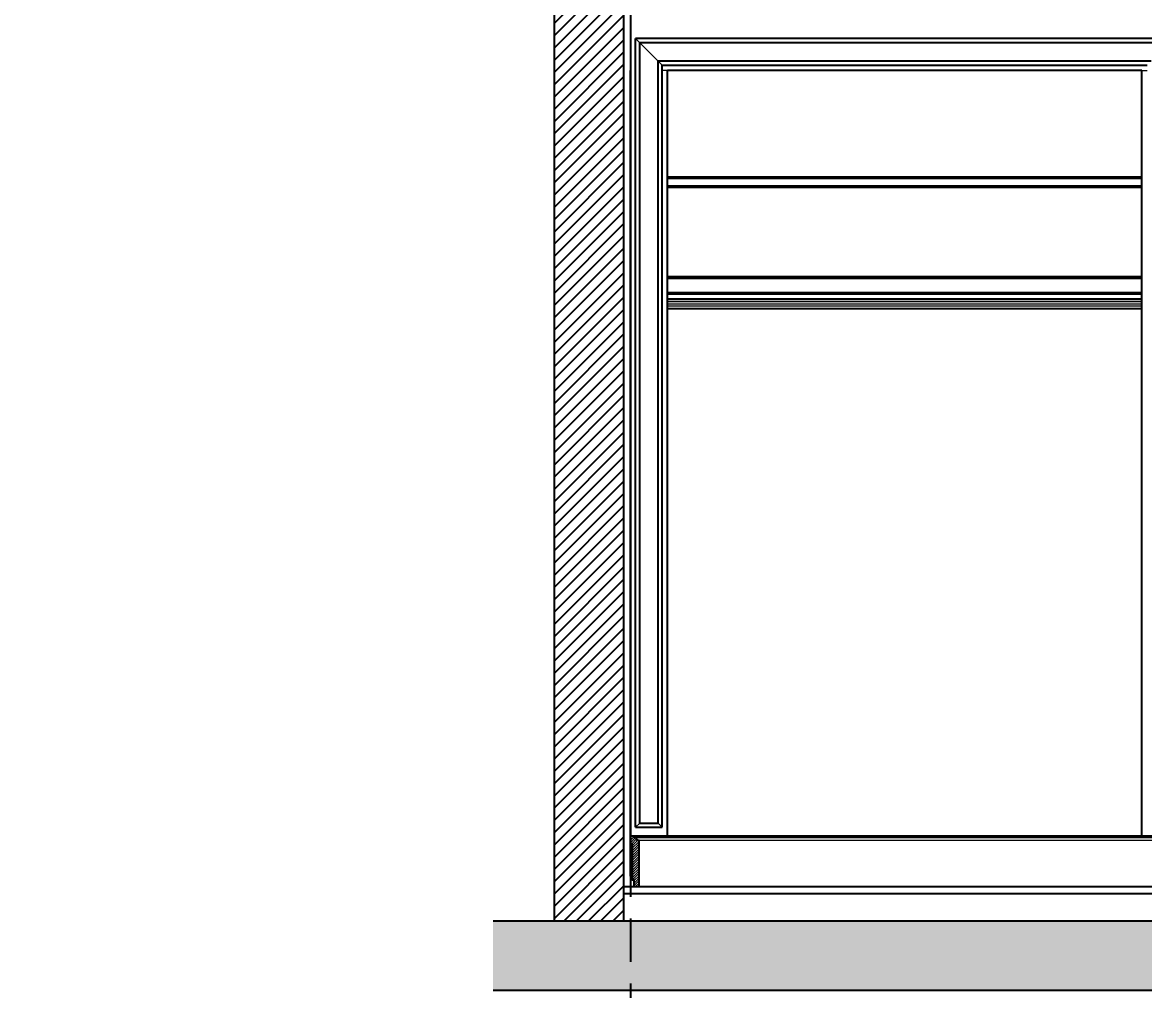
# Model space of a CAD drawing. Header units: inches. Extents: x -12478 to 399182, y -23212 to 525552.
# Drawn here: x 70544 to 73780, y -9408 to -6617 of the extents above; entities that cross this region are included whole.
import ezdxf

# ---------------------------------------------------------------- set-up
doc = ezdxf.new("R2010")
doc.units = ezdxf.units.IN
doc.header["$LTSCALE"] = 1000
doc.header["$MEASUREMENT"] = 0
for name, pattern in [('DASHED', [0.75, 0.5, -0.25]), ('HIDDEN', [0.375, 0.25, -0.125]), ('HIDDEN2', [0.1875, 0.125, -0.0625])]:
    doc.linetypes.add(name, pattern=pattern)
for name, color, linetype, lineweight in [('05 Menuiserie Vue', 4, 'Continuous', 25), ('06 Menuiserie Coupe', 113, 'Continuous', 25), ('10 Décors et Achures', 54, 'Continuous', 5), ('11 Quincaillerie', 121, 'Continuous', 15), ('A-FLOR-TILE', 8, 'Continuous', 9)]:
    doc.layers.add(name, color=color, linetype=linetype, lineweight=lineweight)
for name, color, linetype in [('A-DIM', 9, 'Continuous'), ('A-Hidden', 8, 'HIDDEN'), ('Layer1', 1, 'Continuous'), ('Layer3', 3, 'Continuous'), ('Layer7', 8, 'Continuous')]:
    doc.layers.add(name, color=color, linetype=linetype)
doc.styles.add('ZZ-Dim All', font='romans.shx', dxfattribs={"width": 0.8})
doc.dimstyles.new('DIM-100', dxfattribs={"dimscale": 50, "dimtxt": 1.25, "dimasz": 1, "dimexe": 1, "dimexo": 1, "dimgap": 0.6, "dimtad": 1, "dimdec": 0, "dimrnd": 5, "dimdsep": 46, "dimtxsty": 'ZZ-Dim All', "dimblk1": 'ARCHTICK', "dimblk2": 'ARCHTICK', "dimsah": 1, "dimcen": 1, "dimdle": 1, "dimclrd": 256, "dimclre": 8, "dimclrt": 256, "dimazin": 2, "dimtfac": 1, "dimtdec": 0, "dimtix": 1, "dimtmove": 2, "dimatfit": 2, "dimfxl": 0.1, "dimtolj": 1, "dimtzin": 0, "dimlwd": -1, "dimlwe": -1, "dimarcsym": 0})

# ---------------------------------------------------------------- blocks, each defined once
blk = doc.blocks.new('_ARCHTICK')
at = {"color": 0, "linetype": 'ByBlock', "const_width": 0.15}
blk.add_lwpolyline([(-0.5, -0.5), (0.5, 0.5)], dxfattribs=at)
blk = doc.blocks.new('*D848')
at = {"layer": 'A-DIM', "color": 8, "linetype": 'HIDDEN2', "transparency": 16777216}
for p, q in [((72297, -9013.2), (72297, -9698.9)), ((75354.9, -9013.2), (75354.9, -9698.9))]:
    blk.add_line(p, q, dxfattribs=at)
at = {"layer": 'A-DIM', "transparency": 16777216}
blk.add_line((72247, -9648.9), (75404.9, -9648.9), dxfattribs=at)
at = {"layer": 'Defpoints', "color": 0, "transparency": 16777216}
for p in [(72297, -8963.2, 0), (75354.9, -8963.2, 0), (75354.9, -9648.9)]:
    blk.add_point(p, dxfattribs=at)
at = {"layer": 'A-DIM', "transparency": 16777216, "xscale": 50, "yscale": 50, "zscale": 50, "rotation": 180}
blk.add_blockref('_ARCHTICK', (72297, -9648.9), dxfattribs=at)
at = {"layer": 'A-DIM', "transparency": 16777216, "xscale": 50, "yscale": 50, "zscale": 50}
blk.add_blockref('_ARCHTICK', (75354.9, -9648.9), dxfattribs=at)
at = {"layer": 'A-DIM', "color": 3, "transparency": 16777216, "insert": (73826, -9588.9), "char_height": 60, "attachment_point": 5, "style": 'ZZ-Dim All'}
blk.add_mtext('\\A1;3060', dxfattribs=at)

msp = doc.modelspace()

# ---------------------------------------------------------------- hatches: boundary and pattern name
at = {"layer": '10 Décors et Achures'}
h = msp.add_hatch(dxfattribs=at)
h.set_pattern_fill('LINE', color=256, scale=2, style=0)
h.set_pattern_definition([(180, (-45131.796, 13082.6683), (-1e-15, 6.35), [])])
h.paths.add_polyline_path([(73772.5, -7443.7), (73772.5, -7413.7), (72404, -7413.7), (72404, -7443.7)])
h = msp.add_hatch(dxfattribs=at)
h.set_pattern_fill('ANSI31', color=256, scale=40, angle=180, style=0)
h.set_pattern_definition([(225, (10493.293, -39.573), (3.5355339, -3.5355339), [])])
edge = h.paths.add_edge_path()
edge.add_line((72297, -8985.7), (72302, -8985.7))
edge.add_line((72302, -8985.7), (72302, -9088.8))
edge.add_line((72302, -9088.8), (72307, -9088.8))
edge.add_line((72307, -9088.8), (72307, -9108.2))
edge.add_line((72307, -9108.2), (72322, -9108.2))
edge.add_line((72322, -9108.2), (72322, -8975.7))
edge.add_line((72322, -8975.7), (72317, -8975.7))
edge.add_arc((72309.5, -8975.7), 7.5, 360, 450)
edge.add_line((72309.5, -8968.2), (72309.5, -8963.2))
edge.add_line((72309.5, -8963.2), (72297, -8963.2))
edge.add_line((72297, -8963.2), (72297, -8985.7))
at = {"layer": 'Layer7'}
h = msp.add_hatch(dxfattribs=at)
h.set_pattern_fill('ANSI31', color=256, scale=200, style=0)
h.set_pattern_definition([(45, (25164.702, 1268.558), (-17.67767, 17.67767), [])])
h.paths.add_polyline_path([(72277, -9208.2), (72076.9, -9208.2), (72076.9, -4958.7), (72277, -4958.7)])
h = msp.add_hatch(dxfattribs=at)
h.set_pattern_fill('AR-CONC', color=256, scale=10, style=0)
h.set_pattern_definition([(50, (9238.4, 6129.21), (71.72602, -6.275213), [7.5, -82.5]), (355, (9238.4, 6129.21), (-13.87513, 75.21921), [6, -66]), (100.45144, (9244.38, 6128.686), (57.850885, 68.944), [6.37402, -70.11421]), (46.1842, (9238.4, 6149.21), (106.72413, -16.55193), [11.25, -123.75]), (96.63564, (9247.29, 6147.83), (93.4662, 97.41186), [9.56103, -105.17138]), (351.18416, (9238.4, 6149.21), (93.4662, 97.41186), [9, -99]), (21, (9248.4, 6144.21), (59.690705, -40.26189), [7.5, -82.5]), (326, (9248.4, 6144.21), (24.33153, 72.515005), [6, -66]), (71.45144, (9253.375, 6140.854), (84.02224, 32.253115), [6.37402, -70.11421]), (37.5, (9238.4, 6129.21), (1.215986, 33.289385), [0, -65.2, 0, -67, 0, -66.25]), (7.5, (9238.4, 6129.21), (26.306954, 39.441171), [0, -38.2, 0, -63.7, 0, -25.25]), (327.5, (9216.1, 6129.21), (53.382244, -2.255487), [0, -25, 0, -78, 0, -103.5]), (317.5, (9206.1, 6129.21), (58.318617, 10.010498), [0, -32.5, 0, -51.8, 0, -73.5])])
h.paths.add_polyline_path([(71901.2, -9208.2), (71901.2, -9408.2), (75732.2, -9408.2), (75732.2, -9208.2)])

# ---------------------------------------------------------------- linework, layer by layer
at = {"layer": '05 Menuiserie Vue'}
for p, q in [((75339.9, -6663.2), (72312, -6663.2)), ((72312, -8937.2), (72312, -6663.2)), ((75327.9, -6675.2), (72324, -6675.2)), ((72324, -8925.2), (72324, -6675.2)), ((73799.5, -6728.2), (72377, -6728.2)), ((72377, -8925.2), (72377, -6728.2)), ((72297, -8963.2), (72297, -6755.2)), ((72389, -6740.2), (73787.5, -6740.2)), ((72389, -8937.2), (72389, -6740.2)), ((73772.5, -6755.2), (72404, -6755.2)), ((72404, -8963.2), (72404, -6755.2)), ((73772.5, -8963.2), (73772.5, -6755.2)), ((72404, -7061.7), (73772.5, -7061.7)), ((72404, -7065.7), (73772.5, -7065.7)), ((72404, -7087.7), (73772.5, -7087.7)), ((72404, -7091.7), (73772.5, -7091.7)), ((72404, -7349.7), (73772.5, -7349.7)), ((72404, -7353.7), (73772.5, -7353.7)), ((72404, -7395.7), (73772.5, -7395.7)), ((72404, -7399.7), (73772.5, -7399.7)), ((72324, -8925.2), (72377, -8925.2)), ((75354.9, -8963.2, 0), (72297, -8963.2)), ((72312, -8937.2), (72389, -8937.2))]:
    msp.add_line(p, q, dxfattribs=at)
at = {"layer": '05 Menuiserie Vue', "lineweight": 5}
for p, q in [((72389, -6740.2), (72312, -6663.2)), ((72312, -6663.2), (72389, -6740.2)), ((72404, -6755.2), (72389, -6755.2)), ((72404, -6755.2), (72389, -6755.2)), ((73772.5, -6755.2), (73787.5, -6755.2)), ((72312, -8937.2), (72324, -8925.2)), ((72389, -8937.2), (72377, -8925.2))]:
    msp.add_line(p, q, dxfattribs=at)
at = {"layer": '06 Menuiserie Coupe'}
for q in [(72297, -8963.2), (72297, -8963.2), (72297, -8968.2)]:
    msp.add_line((72297, -9078.2), q, dxfattribs=at)
at = {"layer": '06 Menuiserie Coupe', "elevation": 0}
msp.add_lwpolyline([(72297, -8985.7), (72302, -8985.7), (72302, -9088.8), (72307, -9088.8), (72307, -9108.2), (72322, -9108.2), (72322, -8975.7), (72317, -8975.7, 0.414214), (72309.5, -8968.2), (72309.5, -8963.2), (72297, -8963.2), (72297, -8985.7)], format="xyb", dxfattribs=at)
at = {"layer": '11 Quincaillerie'}
for p, q in [((73772.5, -7413.7), (72404, -7413.7)), ((73772.5, -7443.7), (72404, -7443.7))]:
    msp.add_line(p, q, dxfattribs=at)
at = {"layer": 'A-FLOR-TILE'}
for p, q in [((75342.4, -8968.2, 0), (72309.5, -8968.2, 0)), ((75329.9, -8975.7, 0), (72322, -8975.7, 0))]:
    msp.add_line(p, q, dxfattribs=at)
at = {"layer": 'A-Hidden', "linetype": 'DASHED', "lineweight": 0, "ltscale": 10}
msp.add_line((77707, -9108.5, 0), (70543.8, -9108.5, 0), dxfattribs=at)
at = {"layer": 'Layer1'}
for p, q in [((72277, -9108.5, 0), (75374.9, -9108.5, 0)), ((72277, -9128.5, 0), (75374.9, -9128.5, 0))]:
    msp.add_line(p, q, dxfattribs=at)
at = {"layer": 'Layer3'}
for p, q in [((72076.9, -4758.7, 0), (72076.9, -9208.2, 0)), ((72277, -4958.7, 0), (72277, -9208.2, 0)), ((72297, -4958.7, 0), (72297, -9108.5, 0)), ((75721.1, -9208.2), (71901.2, -9208.2)), ((75721.1, -9408.2), (71901.2, -9408.2))]:
    msp.add_line(p, q, dxfattribs=at)

# ---------------------------------------------------------------- dimensions: what is measured, and where the dimension line sits
at = {"layer": 'A-DIM'}
dim = msp.add_linear_dim(base=(75354.9, -9648.9, 0), p1=(72297, -8963.2, 0), p2=(75354.9, -8963.2, 0), dimstyle='DIM-100', override={"dimtxt": 1.2, "dimclrt": 3}, dxfattribs=at)
dim.commit()
dim.dimension.update_dxf_attribs({"geometry": '*D848', "text_midpoint": (73826, -9588.9, 0)})

doc.saveas('drawing.dxf')
